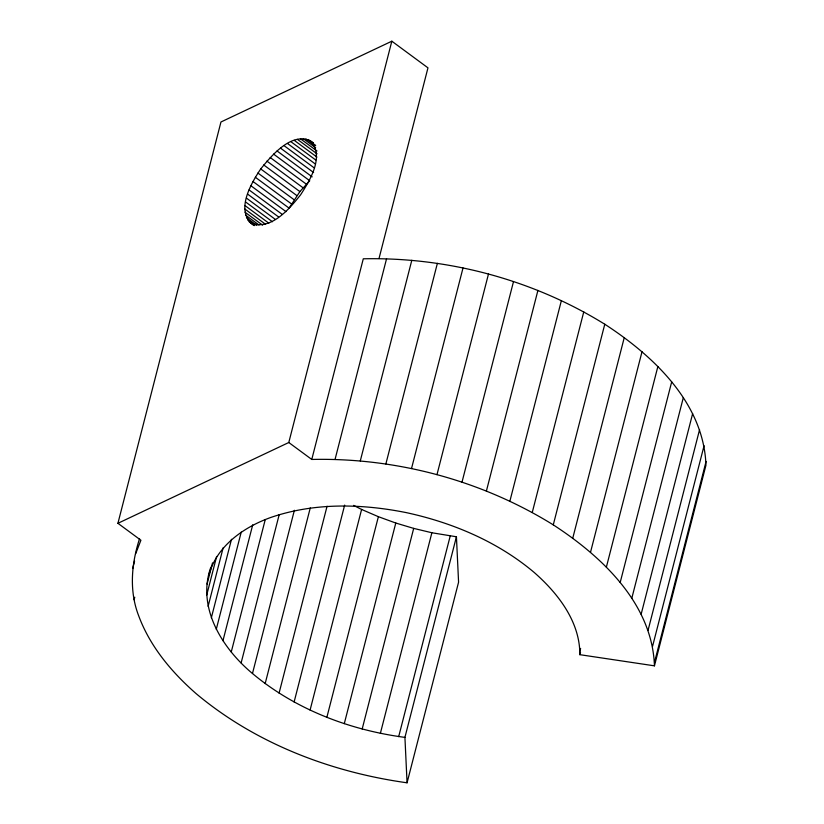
<?xml version="1.0" encoding="UTF-8"?>
<svg xmlns="http://www.w3.org/2000/svg" width="824" height="824" viewBox="0 0 824 824"><rect width="100%" height="100%" fill="white"/><g stroke="black" fill="none" stroke-linecap="round" stroke-linejoin="round"><path stroke-width="1.24" d="M139.555 538.69C131.438 563.595 129.007 590.808 138.638 615.703C150.03 646.521 171.711 672.271 196.184 693.684C255.605 743.495 330.784 772.16 407.066 782.8L404.924 737.387C349.788 730.085 295.404 709.443 252.474 673.507C222.305 648.406 196.462 607.463 210.851 567.211M654.441 665.833C652.309 603.776 602.066 556.55 553.275 524.857C481.391 480.32 396.262 457.536 311.771 459.452L363.291 258.798C447.782 256.944 532.891 279.707 604.775 324.234C653.576 355.937 703.82 403.152 705.952 465.22L654.441 665.833L579.859 654.678C580.003 621.626 557.972 593.332 534.22 572.484C497.778 541.718 452.654 522.663 406.325 512.631C361.715 503.68 314.294 502.516 270.818 517.451C244.131 527 217.855 545.169 209.255 573.442M254.06 225.529C234.428 211.809 250.743 183.917 260.724 168.941C271.971 155.077 293.715 128.966 313.408 142.882M135.713 553.646L140.904 540.245L117.925 523.302L220.956 121.993L391.833 41.2L427.965 67.846L379.009 258.53M132.664 568.519L134.58 561.041M134.127 599.707L134.765 597.215M207.071 584.072L212.51 562.885M206.711 595.082L216.63 556.447M208.112 606.351L223.15 547.785M211.346 617.784L231.493 539.287M216.279 629.268L241.236 532.077M222.964 640.691L252.721 524.806M231.266 651.939L265.184 519.862M117.925 523.302L288.791 442.509L391.833 41.2M241.133 662.908L279.202 514.629M252.474 673.507L294.384 510.283M265.163 683.611L310.267 507.914M335.049 459.401L386.569 258.736M279.079 693.128L327.066 506.214M294.117 701.976L344.659 505.102M360.294 460.884L411.804 260.271M310.092 710.061L361.602 509.448L353.609 505.4M385.869 463.943L437.379 263.33M326.871 717.302L378.381 516.689L361.602 509.448M344.288 723.647L395.788 523.034L378.381 516.689M411.516 468.547L463.026 267.934M362.179 729.003L413.689 528.39L395.788 523.034M436.978 474.645L488.478 274.031M380.369 733.37L431.879 532.757L456.434 536.774L458.577 582.187L407.066 782.8M462.007 482.143L513.517 281.53M398.692 736.635L450.203 536.022M404.924 737.387L456.434 536.774M486.407 491.011L537.918 290.398M509.881 501.157L561.391 300.544M532.253 512.476L583.763 311.863M553.275 524.857L604.775 324.234M572.762 538.175L624.273 337.552M590.509 552.307L642.02 351.693M579.983 650.919L580.621 648.426M579.859 654.678L580.508 652.186M606.371 567.128L657.871 366.515M620.194 582.486L671.694 381.873M631.812 598.234L683.323 397.621M641.144 614.23L692.644 413.617M648.066 630.298L699.566 429.685M652.567 646.294L704.077 445.681M654.565 662.084L706.075 461.461M273.599 154.109L309.742 180.755L299.874 191.59L289.111 208.142L252.968 181.496M413.689 528.39L431.879 532.757M250.96 223.242C271.395 230.452 289.121 209.131 300.544 194.897C309.999 180.198 324.862 156.303 310.308 140.605M308.228 139.524L313.398 143.325M313.625 143.932L315.695 145.457M305.869 138.865L315.159 145.714M303.253 138.617L315.644 147.743M300.43 138.782L316.952 150.967M297.433 139.359L317.055 153.82M294.25 140.348L316.962 157.096M290.954 141.728L315.736 160M287.555 143.52L315.427 164.069M284.074 145.673L314.016 167.746M280.582 148.176L313.614 172.535M277.08 150.988L312.183 176.872M270.2 157.508L306.332 184.154M266.914 161.123L303.047 187.769M263.732 164.955L299.874 191.59M260.724 168.941L296.867 195.587M257.922 173.04L294.055 199.686M255.327 177.253L291.459 203.888M250.887 185.74L285.99 211.624M249.095 189.942L282.127 214.302M247.591 194.093L278.563 216.928M246.428 198.1L275.34 219.411M245.573 201.952L272.414 221.749M245.058 205.639L268.809 223.15M244.903 209.059L265.555 224.282M245.078 212.242L262.629 225.179M245.593 215.136L259.014 225.024M246.448 217.711L256.779 225.323M247.643 219.915L254.874 225.24M249.147 221.78L254.307 225.58M288.791 442.509L311.771 459.452"/></g></svg>
